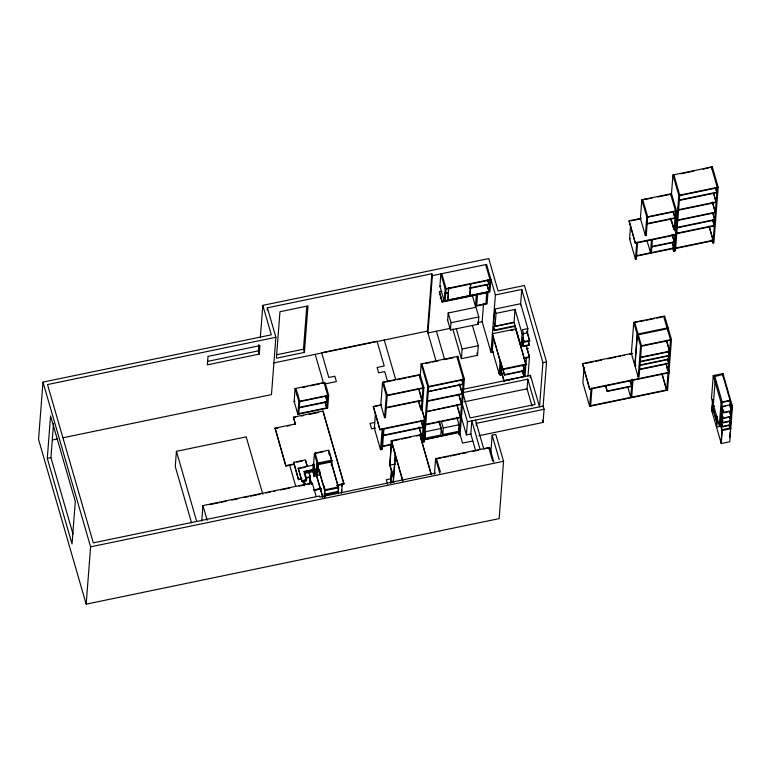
<?xml version="1.0" encoding="UTF-8"?>
<svg xmlns="http://www.w3.org/2000/svg" width="771" height="771" viewBox="0 0 771 771"><rect width="100%" height="100%" fill="white"/><g stroke="black" fill="none" stroke-linecap="round" stroke-linejoin="round"><path stroke-width="1.16" d="M478.878 435.74L543.073 422.45L544.085 409.305L543.15 406.095L546.552 361.907L524.453 285.501L498.105 290.956L488.747 258.574L262.805 305.364L271.325 334.807L42.964 382.108L38.55 439.431L86.188 604.156L499.145 518.623L503.55 461.299L495.782 434.42L492.149 435.181L490.77 453.097M47.282 458.36L50.549 415.887L75.307 501.468L72.04 543.95L47.282 458.36L50.915 457.608L53.556 423.395M86.188 604.156L90.602 546.832L42.964 382.108M262.834 494.356L246.209 436.858L176.424 451.314L175.258 466.494L191.555 522.834M201.742 521.119L202.937 505.593L312.265 482.945L316.187 496.514M259.287 354.082L259.943 345.639L207.997 356.404L207.351 364.837L259.287 354.082L258.362 350.863L258.854 344.541M260.328 337.611L262.805 305.364M267.19 310.212L267.373 307.822L431.827 273.763L432.367 275.642L427.953 332.966L450.505 328.301M267.373 307.822L275.883 337.264L271.469 394.598L63.126 437.745M293.799 464.441L285.887 466.079L275.083 428.136L295.38 423.934L293.423 417.188L322.953 411.068L343.953 483.668L336.85 485.595M285.887 466.079L275.083 428.136M294.117 401.44L295.11 388.545L324.948 382.368L328.658 395.215L327.665 408.11L297.837 414.287L294.117 401.44L295.023 401.257M295.312 424.464L293.423 417.188M295.987 388.806L299.736 401.209L298.743 414.094M307.436 466.638L305.489 459.892L293.674 462.34L298.522 479.678L301.74 479.013M297.837 414.287L298.83 401.392L295.11 388.545M304.4 352.414L307.976 305.914L279.96 311.715L276.384 358.216L304.4 352.414L303.475 349.205L306.771 306.28M306.569 479.967L301.721 480.979L298.204 468.228L313.296 465.106M298.522 479.678L293.674 462.34M301.721 480.979L306.598 479.523L304.275 471.476L312.602 469.751L313.893 474.204M306.598 479.523L306.492 480.911L302.251 481.788L302.328 480.844M306.26 478.907L304.275 471.476M309.316 483.986L309.759 478.165L311.523 484.255M309.634 483.619L310 478.964M306.039 478.126L310.327 477.239L309.065 472.266M313.855 474.647L312.602 469.751M312.766 470.32L313.257 463.901L322.779 496.823M316.544 474.695L313.566 464.402L314.395 453.724L315.3 453.531M315.262 453.984L315.146 453.001L328.774 450.177L331.906 461.01L331.54 465.761M314.308 468.093L314.019 476.391L317.401 475.688M314.019 476.391L314.578 469.028M316.312 473.895L317.141 463.226L331.675 460.21L331.289 465.202M316.399 474.734L317.218 464.017L331.906 461.01M316.64 473.51L317.276 465.212M318.009 463.487L315.146 453.001M338.363 487.455L331.154 461.983L317.45 464.817L316.63 475.534L317.238 475.408L318.365 464.634M319.869 474.859L317.536 475.341L318.288 464.364M322.953 411.068L343.914 484.13M324.138 496.987L324.687 489.845L338.392 487.002L338.122 490.578M324.466 496.601L324.919 490.645L317.218 464.017M324.707 497.314L325.025 493.286M324.822 497.131L325.005 494.751M328.947 454.235L329.121 451.96M338.17 493.758L338.623 487.812L330.923 461.183M338.556 492.592L338.353 491.349L324.649 494.182L324.88 494.982L338.585 492.149M341.399 493.035L341.659 489.633M341.919 486.231L342.093 483.966M341.717 492.679L342.131 483.513M383.977 428.397L382.368 449.339L380.556 449.715L374.34 428.223L375.496 413.102M418.422 400.361L421.255 410.162L422.161 409.97L423.886 387.591L420.108 374.523L382.522 382.31L380.797 404.688L384.575 417.757L385.481 417.564L387.206 395.186L383.428 382.127L394.935 380.18M380.556 449.715L382.165 428.772M381.462 449.522L383.071 428.589M384.575 417.757L386.3 395.378L382.522 382.31M402.751 481.056L391.254 440.742L419.877 434.815L431.403 474.685M391.986 442.766L392.053 441.87M391.379 470.455L390.695 483.147L391.687 470.271M393.065 482.521L395.263 454.052M393.393 482.135L395.494 454.851M419.164 375.159L422.98 387.784L421.255 410.162M419.925 376.884L420.108 374.523M420.156 376.913L421.159 363.931L457.791 356.337L464.373 379.101L460.104 434.584L459.198 434.777L458.533 432.492M422.026 364.211L428.647 386.502L424.378 441.985L423.472 442.168L422.816 439.894M431.827 273.763L427.413 331.096L273.406 362.996M419.877 434.815L431.037 473.992M424.561 418.875L422.865 440.973L421.949 441.157L423.568 420.224M423.472 442.168L427.741 386.685L421.159 363.931M425.091 422.074L425.708 424.821L460.528 417.603M441.33 428.425L440.829 434.998L425.081 438.256L425.582 431.693L441.33 428.425L439.162 420.937M441.812 291.332L439.47 291.814L439.422 292.411L442.207 302.049L476.314 294.985L475.447 306.309L487.07 303.899L487.985 291.978L442.255 301.451L442.207 302.049M444.231 301.259L439.894 286.272L440.848 273.878L445.175 288.865L444.231 301.259L489.961 291.785L490.915 279.401L445.175 288.865M445.137 301.075L446.091 288.682L441.754 273.695M434.401 474.242L435.596 458.658L489.662 447.459L493.854 461.983M447.652 320.293L448.211 313.007L476.006 307.253L478.81 316.948L478.242 324.234L450.457 329.988L447.411 319.454M450.457 329.988L451.016 322.702L448.211 313.007M456.846 417.275L459.015 424.763L458.514 431.336L442.766 434.593L443.267 428.03L441.407 421.602M457.608 358.698L457.791 356.337M472.421 325.439L478.271 345.668L477.528 355.306L461.395 358.65L462.137 349.012L456.287 328.783M470.522 284.624L469.876 295.505L470.763 284.007M459.198 434.777L463.467 379.284L456.885 356.53M472.835 294.406L472.662 296.671L475.447 306.309M471.071 433.957L466.426 434.911L467.438 421.776L462.234 403.782M493.286 351.778L490.992 352.251L482.164 321.738L483.542 303.822M476.208 425.717L476.391 423.327L544.085 409.305M470.474 288.248L488.968 284.422L488.053 280.673M489.045 291.978L489.999 279.584L485.672 264.598M490.992 352.251L495.396 294.917L486.578 264.405L432.367 275.642M514.151 322.538L493.45 326.827L494.327 330.634L514.903 326.374L514.951 325.776L494.375 330.036L494.327 330.634M523.162 333.795L527.518 332.889L527.856 328.61L520.656 303.716L494.809 309.075L493.825 321.902L495.059 326.191L514.045 322.259L515.038 309.422L496.052 313.354L495.059 326.191M493.401 336.387L492.332 350.246L499.165 373.868L500.379 373.607M499.165 373.868L500.234 360.009M502.567 374.879L500.244 375.361L501.256 362.225M525.889 364.779L502.567 369.608L492.418 333.737L515.732 328.909L515.693 329.506M513.486 379.101L504.07 381.057L500.736 368.943L503.087 368.451M504.109 380.604L524.097 376.47L524.521 370.938L504.533 375.082L502.114 366.148M520.56 304.988L521.755 289.462L495.396 294.917M527.856 328.61L522.401 329.737L523.451 333.39L522.468 346.227L521.061 346.516L522.054 333.679L515.038 309.422M528.434 341.476L529.33 345.302L523.875 346.43L522.266 340.117M526.988 331.038L529.658 341.023L524.203 342.151L523.123 337.669M529.446 357.349L524.174 358.438L524.222 357.84L529.494 356.751L526.526 346.507M504.571 374.639L524.559 370.494L524.984 364.972M524.964 376.807L526.42 357.975M532.038 406.066L527.056 388.825L527.798 379.187L462.745 392.661M527.99 376.181L529.494 356.751M530.226 377.742L530.409 375.352L462.976 389.316M521.755 289.462L542.919 362.659L539.517 406.847L530.409 375.352M632.287 353.272L582.481 363.594L589.719 389.22L669.507 372.692L669.083 370.61L671.464 339.558L664.66 316.014L633.762 322.413L631.372 353.465L638.186 377.009L639.092 376.826L641.482 345.774L634.678 322.22L643.939 320.746M584.071 367.247L582.876 382.773L589.69 406.327L667.57 390.193L669.045 371.082L669.507 372.692M589.719 389.22L582.481 363.594M589.69 406.327L591.068 388.411M590.596 406.134L591.945 388.613M631.613 386.406L607.23 391.456L605.64 385.404M641.299 218.26L629.049 220.805L635.371 243.26L676.379 234.769L675.01 229.44L676.437 210.801L671.493 193.675L641.829 199.824L640.393 218.453L645.346 235.579L646.252 235.396L647.688 216.757L642.735 199.631L651.987 198.157M637.646 242.171L636.354 258.96L635.439 259.152L629.55 238.769L630.553 225.652M630.929 220.872L639.988 218.974M635.371 243.26L629.049 220.805M635.439 259.152L636.73 242.431M632.172 379.159L630.774 397.373L627.816 387.138M633.001 380.113L631.68 397.19L631.025 394.916M645.346 235.579L646.782 216.95L641.829 199.824M638.186 377.009L640.576 345.957L633.762 322.413M652.43 239.55L651.428 252.551L650.522 252.734L651.514 239.771M671.31 196.007L672.938 174.988L712.288 166.844L718.177 187.18L713.888 242.865L712.982 243.058L711.999 239.665M673.815 175.316L673.854 174.805L679.723 195.15L675.444 250.826L673.623 251.269L672.64 247.867M663.715 316.65L670.558 339.751L668.168 370.803L669.083 370.61M671.146 220.005L671.734 222.038M675.01 229.44L674.095 229.623L675.531 210.994L670.577 193.868M673.623 251.269L674.924 234.413M668.11 330.981L668.293 328.591L637.405 334.99L635.015 366.042L635.921 365.849M674.538 251.076L678.827 195.323L672.938 174.988M668.014 372.856L666.664 390.386L661.797 373.559M712.105 169.215L712.288 166.844M712.982 243.058L717.261 187.372L711.382 167.028L703.133 169.206M712.635 399.262L711.758 410.683L721.251 443.518L729.732 441.764L732.45 406.433L722.957 373.598L713.262 375.602L711.508 398.376L719.324 425.38L720.538 425.129L722.282 402.366L714.476 375.352M711.99 411.492L712.789 401.065M714.669 376.605L722.581 374.523M713.329 404.65L715.083 381.886L716.288 381.635M716.432 426.296L717.203 416.321M717.425 417.188L716.664 427.095L720.904 426.218M722.774 375.949L722.957 373.598M719.324 425.38L721.078 402.616L713.262 375.602M722.022 402.009L729.896 400.38M721.02 442.718L722.022 429.698L730.503 427.944L730.735 428.743L722.254 430.507L721.251 443.518M730.407 425.207L722.533 426.835L720.885 420.571L723.14 420.108M729.877 418.325L730.715 421.236L722.841 422.865L721.193 416.6M731.053 416.803L723.179 418.431L721.531 412.167L723.786 411.695M721.078 402.616L730.166 400.737L729.809 405.353L731.486 411.165L723.612 412.803L721.964 406.529L729.838 404.9L731.525 410.721L723.651 412.35M722.35 373.723L731.843 406.558L730.127 428.869L729.029 425.062M729.79 437.205L730.214 431.693M422.055 409.613L425.023 420.474L379.968 429.784L373.289 406.683L381.703 404.505M379.968 429.784L373.328 406.221M680.841 173.822L693.746 171.143M657.779 196.952L670.548 194.311M678.827 195.323L718.177 187.18M679.685 195.612L717.232 187.845M679.328 200.431L716.866 192.654M678.567 210.175L716.105 202.397M646.782 216.95L676.437 210.801M647.659 217.21L675.502 211.437M647.129 224.014L674.972 218.251L672.996 211.399M677.786 220.467L715.315 212.651M677.256 227.358L714.794 219.581L712.828 212.777M677.217 227.831L714.756 220.014M629.55 238.769L630.456 238.586M676.803 233.189L714.351 225.421L712.712 219.745M676.765 233.661L714.312 225.884L712.674 220.207M635.41 242.788L676.418 234.297M439.894 286.272L440.8 286.089M446.052 289.125L489.97 280.037M651.919 246.479L674.355 241.834L672.389 235.059M445.089 293.067L448.558 292.344M469.356 288.036L489.007 283.969M445.05 293.51L448.52 292.797M636.605 255.683L673.883 247.954L672.245 242.296M636.567 256.126L673.844 248.407M675.666 248.021L713.214 240.244L709.291 226.664M675.637 248.493L713.175 240.716M445.166 300.623L489.084 291.525L487.089 284.615M275.883 337.264L47.523 384.565L93.301 542.861L319.541 496.004L319.859 497.083L435.702 473.095M207.572 361.387L258.362 350.863M276.625 354.766L303.475 349.205M451.016 322.702L478.81 316.948M322.818 352.472L377.058 341.235L384.218 365.994L377.106 367.468L378.648 372.817L384.71 371.564L387.726 382.002M477.451 322.712L482.164 321.738M511.028 330.47L513.37 329.988M522.054 333.679L523.451 333.39M462.137 349.012L478.271 345.668M302.993 387.36L307.658 386.387M309.99 385.905L319.329 383.977M321.661 383.486L324.032 382.561L327.752 395.407L326.759 408.293L324.899 401.874M524.251 341.553L529.706 340.425M52.534 439.942L57.237 438.969M324.976 383.939L336.397 381.568L334.855 376.219L328.793 377.472L321.632 352.723M425.515 363.488L430.151 362.524M432.473 362.042L438.275 360.847M444.077 359.643L453.367 357.725M646.271 320.264L654.415 318.577M656.738 318.095L662.549 316.891M523.923 345.832L529.369 344.704M296.941 394.877L297.847 394.694M325.863 388.883L326.769 388.7M397.238 379.708L406.471 377.79M408.775 377.318L418.007 375.4M298.83 401.392L328.658 395.215M299.697 401.652L327.714 395.851M668.062 327.781L637.174 334.18L634.784 365.242L635.69 365.049M299.225 407.811L327.241 402.009L325.651 396.516M502.615 369.01L525.938 364.182L514.951 325.776M542.919 362.659L546.552 361.907M386.3 395.378L423.886 387.591M427.741 386.685L464.373 379.101M298.782 413.651L326.788 407.849L325.246 402.501M387.167 395.639L422.942 388.227M428.609 386.965L463.429 379.756M293.385 417.651L295.659 417.188M301.336 416.012L303.61 415.54M309.287 414.364L318.375 412.475M640.576 345.957L671.464 339.558M641.453 346.218L670.529 340.194M463.092 384.372L428.271 391.581L463.12 383.9L461.81 379.351M373.289 406.683L381.375 405.016M585.256 363.478L593.497 361.772M595.848 361.281L601.727 360.067M607.615 358.843L615.846 357.137M618.197 356.655L620.549 356.163M622.448 355.778L624.414 355.364M629.811 354.246L632.143 353.764M275.045 428.609L278.427 427.905M287.448 426.045L289.703 425.573M386.261 407.493L422.026 400.082L418.884 389.201M386.223 407.936L421.997 400.535M427.539 400.862L462.359 393.644L459.728 384.546M427.51 401.325L462.321 394.116L459.362 383.881M640.605 357.204L669.681 351.181L666.51 340.213M640.566 357.657L669.642 351.634L666.472 340.657M640.287 361.387L669.363 355.364L668.091 350.978M640.248 361.84L669.324 355.816M640.007 364.972L669.083 358.949L668.129 355.653M464.325 401.816L527.056 388.825M639.969 365.415L669.045 359.402M461.55 404.409L426.729 411.618L461.578 403.937L458.947 394.839M374.677 422.431L370.003 423.404L371.593 428.888L375.101 428.156M639.689 369.155L668.765 363.131L667.493 358.737M639.651 369.598L668.727 363.575M374.34 428.223L375.246 428.03M380.007 429.312L425.062 420.012M589.757 388.748L669.546 372.22M425.746 424.349L460.566 417.14L456.943 404.621M383.457 435.181L423.048 426.98L421.082 420.195M383.418 435.654L423.009 427.452L421.371 421.795M607.259 391.013L631.651 385.953L630.032 380.354M315.108 453.444L323.059 451.796M467.438 421.776L543.15 406.095M443.267 428.03L459.015 424.763M391.225 441.195L399.455 439.489M401.527 439.056L410.779 437.138M416.407 435.972L418.711 435.499M296.864 462.147L302.232 461.029M285.916 465.607L293.838 463.969M391.938 444.125L382.618 446.052L381.963 443.788M382.589 446.505L390.733 444.809M459.391 432.435L424.58 439.643L459.429 431.962L458.446 428.551M590.634 405.691L666.703 389.933L662.096 374.012M313.566 464.402L314.481 464.219M298.165 468.681L305.133 467.236M318.336 465.009L317.421 465.27L324.658 490.289L325.266 490.163M304.169 471.688L312.159 470.031M304.237 471.919L312.573 470.194M312.737 470.763L304.4 472.488L304.333 473.433L313.46 471.544M472.825 440.964L462.533 443.094L459.863 433.861M298.56 479.215L301.779 478.54M306.068 477.654L310.366 476.767M395.639 463.949L389.972 465.125L391.523 441.128L389.702 464.788L393.441 477.712M209.664 504.639L219.031 502.702M221.373 502.21L226.057 501.246M231.917 500.032L237.767 498.818M243.626 497.603L248.31 496.63M250.652 496.148L260.02 494.211M265.879 492.997L270.563 492.023M274.071 491.3L274.977 491.108M280.692 489.922L289.838 488.033M298.984 486.135L304.699 484.949M306.983 484.477L309.277 484.005M310.414 483.774L311.32 483.581M441.118 457.955L436.473 458.918L440.386 471.871M443.441 457.473L448.086 456.509M450.409 456.037L459.689 454.109M462.012 453.627L466.657 452.664M472.459 451.459L478.271 450.264M484.072 449.059L488.747 447.652L492.63 461.058M714.495 405.989L712.375 406.423L716.789 421.679M313.363 489.999L320.418 488.535M336.888 485.123L343.953 483.668M314.452 490.096L321.43 488.65M337.708 485.277L342.363 484.313M314.501 490.231L321.555 488.766M725.309 406.278L721.935 406.982L723.612 412.803M324.919 490.645L338.623 487.812M731.843 406.558L732.45 406.433M712.018 411.039L714.139 410.606M390.907 478.781L386.3 479.735L387.562 484.13M390.733 482.704L394.145 481.991M90.602 546.832L503.55 461.299M723.217 417.988L731.091 416.35L729.684 411.502M722.87 422.412L730.754 420.783L729.626 416.909M722.572 426.392L730.445 424.763L729.318 420.879M715.594 187.632L716.905 192.181L679.357 199.959L678.711 197.704M715.555 188.105L716.538 191.487M713.532 192.885L716.143 201.925L678.596 209.702L677.95 207.447M713.493 193.357L715.777 201.27M712.423 202.031L715.363 212.218L677.815 219.995L677.169 217.74M712.385 202.503L714.996 211.524M712.799 213.249L714.428 218.887M708.925 226.009L712.838 239.54M673.362 212.092L675.01 217.798L647.168 223.571L646.503 221.287M729.655 411.955L730.494 414.865M674.933 229.768L675.589 232.032M675.916 233.16L676.379 234.769M670.799 218.203L674.095 229.623M672.033 223.06L673.507 228.187M729.289 421.332L730.127 424.243M671.107 220.458L671.695 222.491M672.023 234.394L674.317 242.306L651.861 246.893M721.502 412.61L723.179 418.431M672.206 242.74L673.517 247.269M721.155 417.044L722.841 422.865M720.856 421.024L722.533 426.835M720.567 424.686L722.254 430.507M720.538 425.129L721.984 430.151M712.346 406.876L716.76 422.123M645.597 233.112L646.252 235.396M646.936 240.34L650.522 252.734M668.052 351.422L669.006 354.718M668.1 356.106L668.727 358.303M667.455 359.19L668.409 362.476M635.699 256.695L636.354 258.96M665.951 363.122L668.168 370.803M665.99 363.854L667.84 370.263M667.223 368.702L667.811 370.716M630.321 381.915L630.967 384.16M605.601 385.847L607.23 391.456M526.94 331.636L529.658 341.023M528.395 342.073L529.33 345.302M527.142 349.379L529.118 356.212M523.075 338.267L524.203 342.151M522.748 342.546L523.875 346.43M514.045 322.259L521.061 346.516M542.398 420.137L543.073 422.45M514.903 326.374L524.174 358.438M523.914 357.956L525.282 362.659M527.798 379.187L535.103 404.467L470.05 417.94L463.072 393.808M523.027 365.194L524.559 370.494M522.989 365.637L524.213 369.878M522.256 370.099L524.097 376.47M522.227 370.552L523.76 375.853M487.696 280.027L488.968 284.422M494.809 309.075L496.052 313.354M487.05 285.058L488.718 290.821M493.45 326.827L494.375 330.036M501.16 363.42L504.533 375.082M492.37 334.335L502.567 369.608M500.697 369.386L504.07 381.057M493.411 351.749L493.642 352.549M500.013 374.561L500.244 375.361M477.625 322.076L478.242 324.234M476.873 353.031L477.528 355.306M492.149 435.181L499.223 459.641M452.828 329.024L461.395 358.65M439.47 291.814L442.255 301.451M475.466 420.118L483.716 448.664M461.771 379.824L462.754 383.235M480.121 449.541L471.833 420.87L470.821 434.006L475.505 450.206M458.581 394.164L461.212 403.272M436.434 331.212L444.559 359.296M461.222 416.918L466.426 434.911M456.914 405.093L460.2 416.465M458.408 429.023L459.063 431.297M427.375 330.961L436.078 361.05M439.046 421.747L442.766 434.593M419.164 390.733L421.679 399.445M422.016 410.085L424.696 419.328M435.596 458.658L439.798 473.182M418.422 400.959L420.378 407.743M424.455 436.116L425.081 438.256M419.26 427.674L422.209 437.851M418.904 426.989L422.171 438.304M420.976 437.764L421.949 441.157M384.218 339.895L395.571 379.159M392.304 443.865L395.176 453.782M391.254 440.742L402.78 480.612M389.74 464.325L393.48 477.249M315.204 354.332L323.502 383.023M325.69 396.072L327.28 401.556L299.264 407.358L298.628 405.17M328.889 451.16L331.636 460.663M319.348 469.616L320.331 473.105M323.945 485.614L324.928 489.026M314.395 453.724L317.373 464.026M313.228 464.344L322.75 497.276M305.779 461.492L307.08 465.983M309.026 472.739L310.327 477.239M309.422 476.382L311.715 484.323M304.988 475.688L305.962 479.07M304.111 480.728L305.104 484.169M304.073 481.152L305.056 484.583M303.061 481.075L304.4 485.701M298.204 468.228L302.251 481.788M289.453 464.537L295.785 486.443M202.937 505.593L207.187 520.29M176.424 451.314L196.711 521.456M50.915 457.608L72.994 533.937M448.645 288.026L447.922 300.054L448.645 288.026M477.528 294.734L476.7 305.461L485.903 303.552L486.723 292.826L477.528 294.734M440.376 297.606L440.655 298.791L440.414 297.577M526.786 348.617L527.952 348.425L526.786 348.617"/></g></svg>
